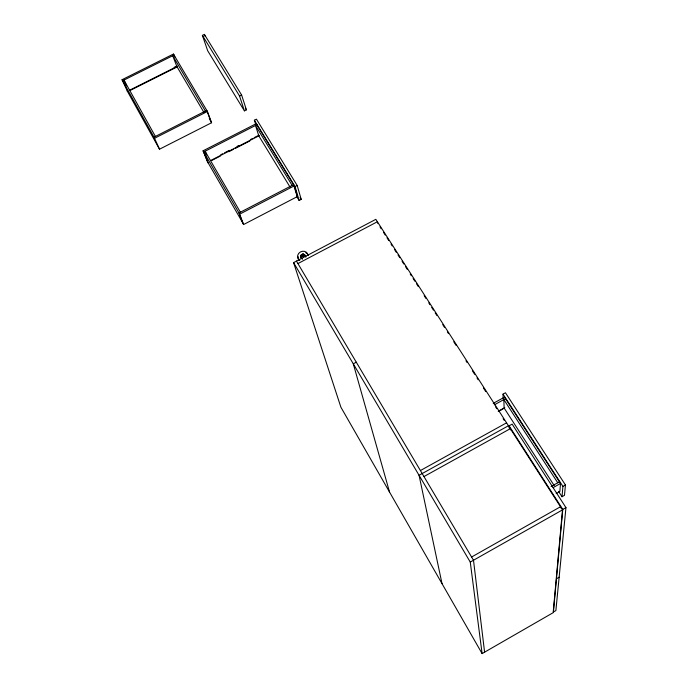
<?xml version="1.0" encoding="UTF-8"?>
<svg xmlns="http://www.w3.org/2000/svg" width="688" height="688" viewBox="0 0 688 688"><rect width="100%" height="100%" fill="white"/><g stroke="black" fill="none" stroke-linecap="round" stroke-linejoin="round"><path stroke-width="1.03" d="M493.236 403.357L504.493 397.157L560.505 483.475L559.851 491.49L556.153 493.571M302.548 259.204C297.173 256.108 304.947 251.06 305.936 256.977M305.713 256.865L304.414 255.153L303.305 254.775L301.344 255.816L301.301 257.647L300.802 256.521M560.402 507.839L560.496 506.746L471.59 557.013M562.019 496.727L562.913 486.399L503.014 394.121L505.456 392.771L565.441 484.971L564.487 495.334L562.019 496.727L558.536 491.344M562.509 509.885L553.169 612.681L482.107 653.6L340.904 407.227L293.57 262.618L375.837 219.334L562.509 509.885L470.265 562.079L482.107 653.6M509.077 425.829L562.784 509.404L553.427 611.985L555.878 610.574L565.957 507.606L512.147 424.126L509.077 425.829L509.129 427.953M303.124 256.203L302.488 255.867L302.66 256.435M303.021 256.762L302.496 256.538L303.012 256.211M302.832 256.383C304.096 254.414 300.527 256.409 302.754 256.418M556.454 578.823L559.138 577.18M562.784 509.404L565.957 507.606M553.083 487.654L560.505 483.475M562.913 486.399L565.441 484.971M551.097 486.528L559.439 481.832M508.449 425.743L419.061 475.288L442.023 583.665M423.971 476.56L510.333 428.667L510.358 429.914M498.215 411.261L504.786 407.631M499.17 411.071L502.919 408.999M420.411 470.549L506.574 422.828M494.225 404.888L505.482 398.687M356.289 362.206L353.288 363.823L389.554 492.109M297.921 263.581L377.385 221.742L377.695 223.316M296.898 196.82L299.125 200.466L301.215 199.374L297.182 185.468L256.452 119.17L254.379 120.219L255.626 124.115M294.275 185.837L297.431 196.553L243.578 224.546L239.648 214.166L294.275 185.837L256.194 123.694L203.055 150.818L208.008 162.858L207.845 162.454M299.125 200.466L295.049 186.568L297.182 185.468M220.779 154.748L222.68 153.768M224.589 152.796L229.362 150.354M236.99 146.449L238.899 145.469M250.355 139.612L252.255 138.632M254.164 137.66L258.937 135.218M210.554 160.579L259.213 135.674M211.663 160.502L220.246 156.107M228.829 151.713L233.602 149.27M235.502 148.298L249.813 140.971M256.873 124.795L203.708 151.945L207.69 162.05M127.168 90.876L159.521 149.201L211.586 122.739L207.415 111.482L173.436 54.042L122.043 79.713L127.409 91.306M244.395 110.863L246.407 109.839L241.6 94.987L204.379 34.4L202.384 35.389L207.707 50.783L244.395 110.863L239.553 96.028L202.384 35.389M207.415 111.482L154.619 138.236L122.043 79.713M239.553 96.028L241.6 94.987M130.479 90.291L177.401 66.788M122.619 80.754L174.038 55.066L174.795 57.035M174.116 67.372L176.988 65.928M129.327 90.352L177.237 66.349M557.753 482.778L503.848 399.582L504.115 408.001L554.304 485.737M380.017 226.928L381.178 228.743M383.5 232.355L385.246 235.072M386.983 237.781L388.729 240.499M391.051 244.111L392.212 245.926M394.534 249.538L396.279 252.255M398.017 254.964L399.762 257.682M402.084 261.294L403.822 264.011M405.567 266.72L407.313 269.438M410.211 273.953L411.372 275.768M413.118 278.477L414.855 281.194M416.601 283.903L418.347 286.621M424.152 295.659L425.889 298.377M428.796 302.892L429.957 304.707M431.703 307.416L433.44 310.133M435.186 312.842L436.923 315.56M442.737 324.598L444.474 327.316M447.381 331.84L448.542 333.646M453.77 341.781L456.092 345.402M465.965 360.779L467.126 362.585M472.355 370.72L474.677 374.341M476.999 377.961L478.16 379.767M483.389 387.903L485.711 391.524M495.584 406.9L496.745 408.706M503.126 418.657L504.287 420.463M254.379 120.219L295.049 186.568M245.298 108.016L246.407 109.839M300.097 197.551L301.215 199.374M292.142 185.39L255.497 125.5L258.808 135.88L290.061 187.093M296.777 195.082L293.552 184.659L238.96 212.962L242.606 222.585M296.717 195.383L297.431 196.553M296.451 261.096L473.499 560.256L484.593 652.172M205.402 111.086L172.705 55.737L176.876 66.53L203.889 112.35M209.281 118.534L211.061 121.699L210.795 121.251M210.949 121.664L211.586 122.739M293.57 262.618L470.265 562.079M205.101 151.231L240.387 212.222M203.055 150.818L239.648 214.166M243.578 224.546L242.752 222.972M155.393 136.422L123.969 80.083L126.575 85.845M300.785 255.953L301.069 256.555M300.768 256.142L301.06 256.942M301.464 254.732L301.748 255.343M301.31 254.878L301.602 255.489M301.172 255.042L301.464 255.644M301.06 255.205L301.344 255.816M300.957 255.386L301.249 255.988M300.88 255.566L301.172 256.177M300.819 255.755L301.112 256.366M302.6 254.199L302.883 254.801M302.393 254.242L302.677 254.844M302.187 254.302L302.479 254.913M301.989 254.388L302.281 254.99M301.8 254.483L302.092 255.093M301.628 254.603L301.92 255.205M304.268 254.68L304.56 255.282M303.967 254.44L304.414 255.153M303.795 254.345L304.079 254.956M303.614 254.276L303.898 254.878M303.417 254.216L303.709 254.827M303.219 254.182L303.503 254.792M303.012 254.164L303.305 254.775M302.806 254.173L303.09 254.775M304.397 254.818L304.681 255.42M159.521 149.201L154.009 137.127L206.77 110.39L210.64 120.83M207.578 161.99L207.415 161.585L242.89 223.084M205.463 152.151L206.546 154.912M173.436 54.042L174.184 55.986M204.379 34.4L205.033 36.326M256.194 123.694L256.848 125.732M503.014 394.121L503.177 399.066M299.185 260.425A5.298 4.67 -25.6 0 1 298.205 256.744M305.764 252.72A5.298 4.67 -25.6 0 1 306.229 252.943M306.659 253.201A5.298 4.67 -25.6 0 1 308.19 255.093M299.813 260.219A5.306 4.678 -25.6 0 1 300.269 252.049A5.306 4.678 -25.6 0 1 307.957 255.394"/></g></svg>
